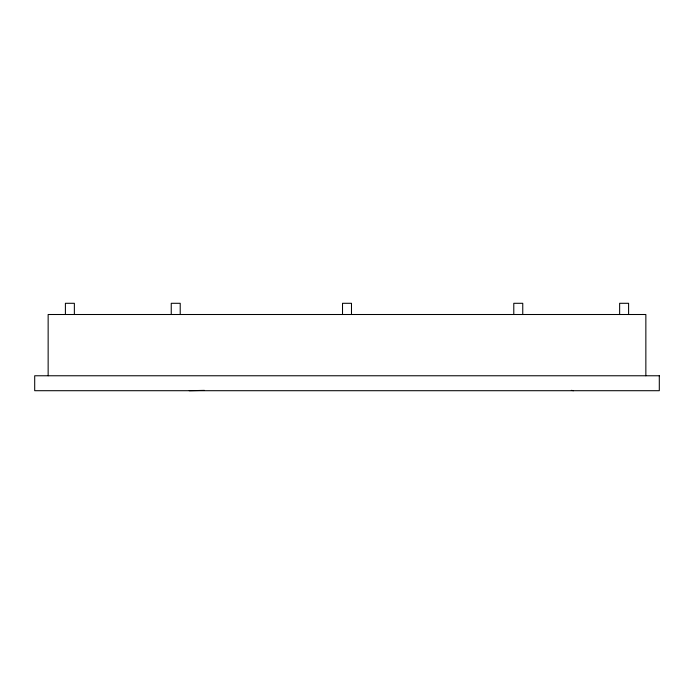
<?xml version="1.0" encoding="UTF-8"?>
<svg xmlns="http://www.w3.org/2000/svg" width="694" height="694" viewBox="0 0 694 694"><rect width="100%" height="100%" fill="white"/><g stroke="black" fill="none" stroke-linecap="round" stroke-linejoin="round"><path stroke-width="1.04" d="M189.271 390.705L204.409 390.375M571.353 390.349L573.487 390.705M645.854 375.766L645.854 314.503L48.146 314.503L48.146 375.766M628.599 314.503L628.599 303.295L619.638 303.295L619.638 314.503M522.756 314.503L522.756 303.295L513.786 303.295L513.786 314.503M351.485 314.503L351.485 303.295L342.515 303.295L342.515 314.503M180.214 314.503L180.214 303.295L171.245 303.295L171.245 314.503M74.362 314.503L74.362 303.295L65.401 303.295L65.401 314.503M659.3 375.766L34.7 375.766L34.7 390.705L659.3 390.705L659.3 375.766"/></g></svg>
